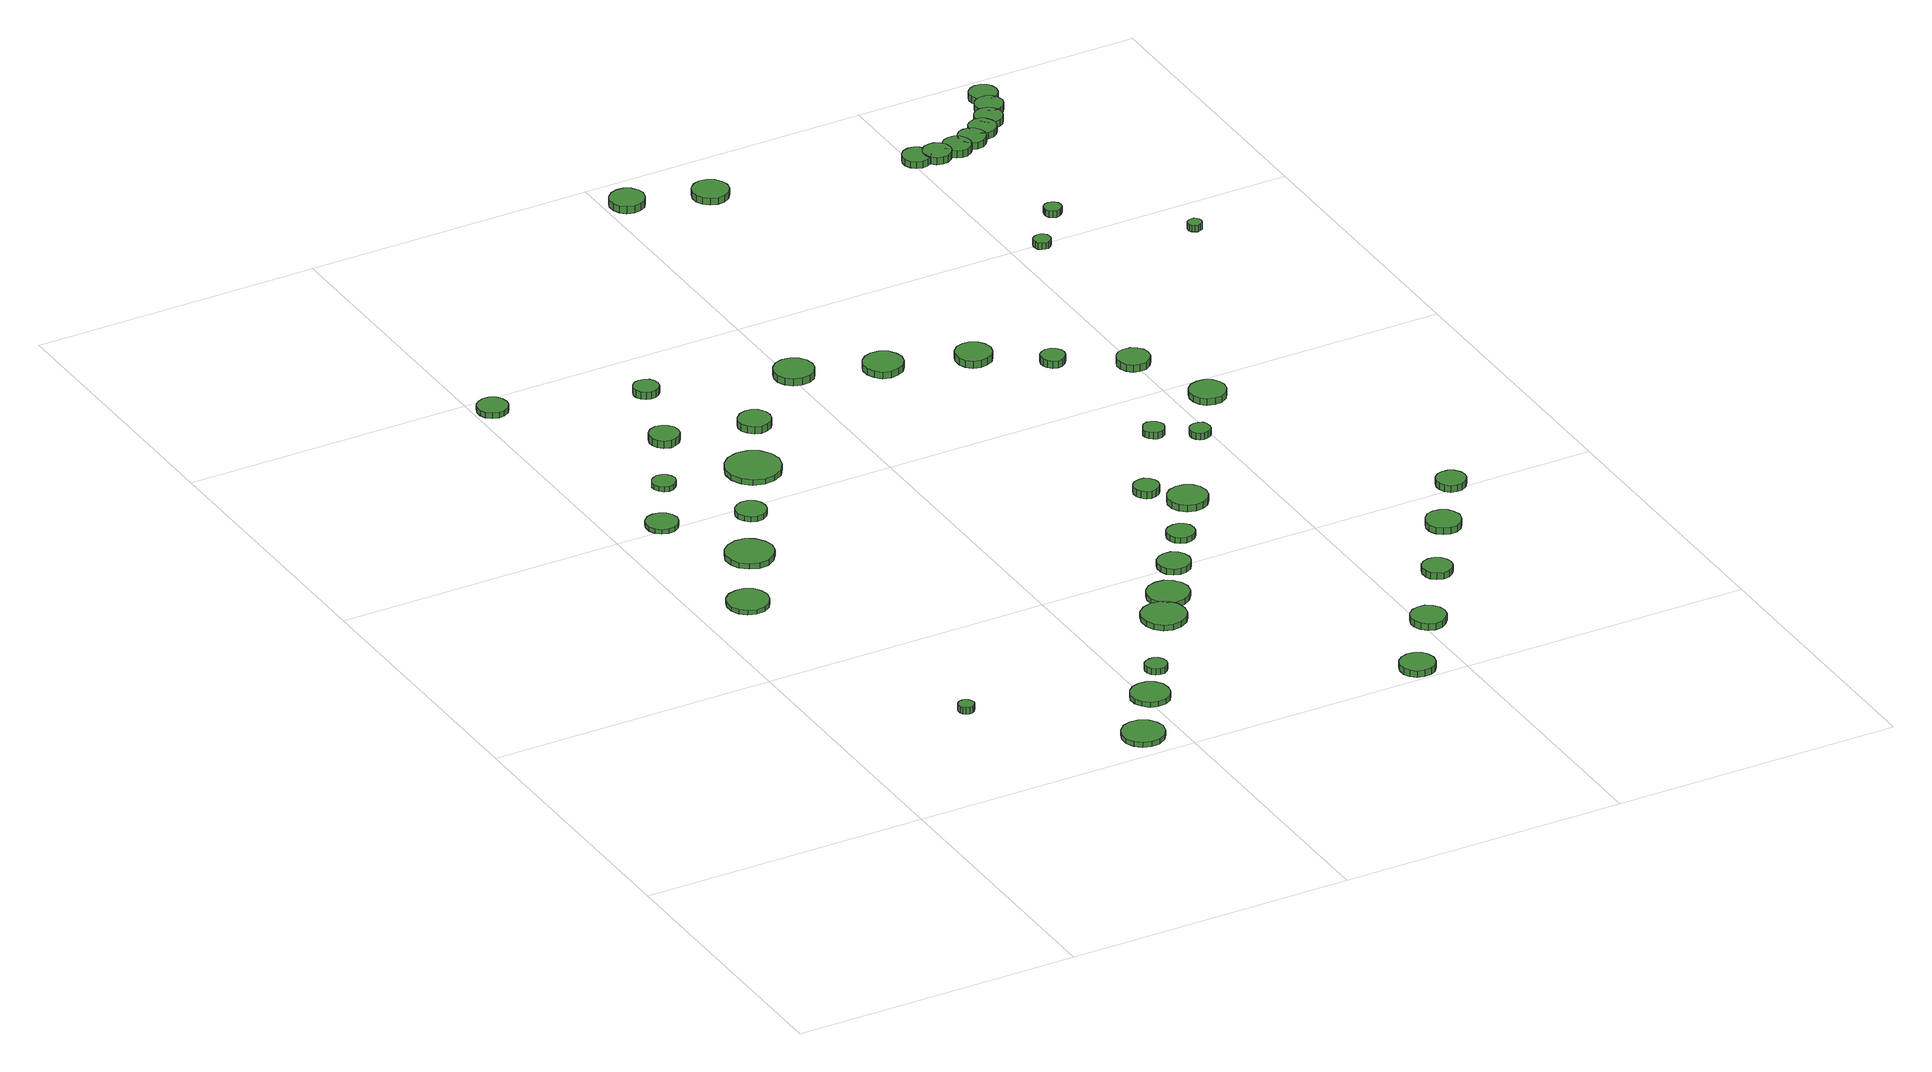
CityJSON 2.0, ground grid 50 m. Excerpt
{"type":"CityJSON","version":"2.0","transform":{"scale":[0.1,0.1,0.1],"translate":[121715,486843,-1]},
"CityObjects":{
"tree1":{"type":"SolitaryVegetationObject","attributes":{"function":"something"},"geometry":[{"type":"MultiSurface","lod":"1","boundaries":[[[0,1,2,3,4,5,6,7,8,9,10,11,12,13,14]],[[15,16,17,18,19,20,21,22,23,24,25,26,27,28,29]],[[0,29,28,1]],[[1,28,27,2]],[[2,27,26,3]],[[3,26,25,4]],[[4,25,24,5]],[[5,24,23,6]],[[6,23,22,7]],[[7,22,21,8]],[[8,21,20,9]],[[9,20,19,10]],[[10,19,18,11]],[[11,18,17,12]],[[12,17,16,13]],[[13,16,15,14]],[[14,15,29,0]]]}]},
"tree2":{"type":"SolitaryVegetationObject","attributes":{"function":"something"},"geometry":[{"type":"MultiSurface","lod":"1","boundaries":[[[30,31,32,33,34,35,36,37,38,39,40,41,42,43,44]],[[45,46,47,48,49,50,51,52,53,54,55,56,57,58,59]],[[30,59,58,31]],[[31,58,57,32]],[[32,57,56,33]],[[33,56,55,34]],[[34,55,54,35]],[[35,54,53,36]],[[36,53,52,37]],[[37,52,51,38]],[[38,51,50,39]],[[39,50,49,40]],[[40,49,48,41]],[[41,48,47,42]],[[42,47,46,43]],[[43,46,45,44]],[[44,45,59,30]]]}]},
"tree3":{"type":"SolitaryVegetationObject","attributes":{"function":"something"},"geometry":[{"type":"MultiSurface","lod":"1","boundaries":[[[60,61,62,63,64,65,66,67,68,69,70,71,72,73,74]],[[75,76,77,78,79,80,81,82,83,84,85,86,87,88,89]],[[60,89,88,61]],[[61,88,87,62]],[[62,87,86,63]],[[63,86,85,64]],[[64,85,84,65]],[[65,84,83,66]],[[66,83,82,67]],[[67,82,81,68]],[[68,81,80,69]],[[69,80,79,70]],[[70,79,78,71]],[[71,78,77,72]],[[72,77,76,73]],[[73,76,75,74]],[[74,75,89,60]]]}]},
"tree4":{"type":"SolitaryVegetationObject","attributes":{"function":"something"},"geometry":[{"type":"MultiSurface","lod":"1","boundaries":[[[90,91,92,93,94,95,96,97,98,99,100,101,102,103,104]],[[105,106,107,108,109,110,111,112,113,114,115,116,117,118,119]],[[90,119,118,91]],[[91,118,117,92]],[[92,117,116,93]],[[93,116,115,94]],[[94,115,114,95]],[[95,114,113,96]],[[96,113,112,97]],[[97,112,111,98]],[[98,111,110,99]],[[99,110,109,100]],[[100,109,108,101]],[[101,108,107,102]],[[102,107,106,103]],[[103,106,105,104]],[[104,105,119,90]]]}]},
"tree5":{"type":"SolitaryVegetationObject","attributes":{"function":"something"},"geometry":[{"type":"MultiSurface","lod":"1","boundaries":[[[120,121,122,123,124,125,126,127,128,129,130,131,132,133,134]],[[135,136,137,138,139,140,141,142,143,144,145,146,147,148,149]],[[120,149,148,121]],[[121,148,147,122]],[[122,147,146,123]],[[123,146,145,124]],[[124,145,144,125]],[[125,144,143,126]],[[126,143,142,127]],[[127,142,141,128]],[[128,141,140,129]],[[129,140,139,130]],[[130,139,138,131]],[[131,138,137,132]],[[132,137,136,133]],[[133,136,135,134]],[[134,135,149,120]]]}]},
"tree6":{"type":"SolitaryVegetationObject","attributes":{"function":"something"},"geometry":[{"type":"MultiSurface","lod":"1","boundaries":[[[150,151,152,153,154,155,156,157,158,159,160,161,162,163,164]],[[165,166,167,168,169,170,171,172,173,174,175,176,177,178,179]],[[150,179,178,151]],[[151,178,177,152]],[[152,177,176,153]],[[153,176,175,154]],[[154,175,174,155]],[[155,174,173,156]],[[156,173,172,157]],[[157,172,171,158]],[[158,171,170,159]],[[159,170,169,160]],[[160,169,168,161]],[[161,168,167,162]],[[162,167,166,163]],[[163,166,165,164]],[[164,165,179,150]]]}]},
"tree7":{"type":"SolitaryVegetationObject","attributes":{"function":"something"},"geometry":[{"type":"MultiSurface","lod":"1","boundaries":[[[180,181,182,183,184,185,186,187,188,189,190,191,192,193,194]],[[195,196,197,198,199,200,201,202,203,204,205,206,207,208,209]],[[180,209,208,181]],[[181,208,207,182]],[[182,207,206,183]],[[183,206,205,184]],[[184,205,204,185]],[[185,204,203,186]],[[186,203,202,187]],[[187,202,201,188]],[[188,201,200,189]],[[189,200,199,190]],[[190,199,198,191]],[[191,198,197,192]],[[192,197,196,193]],[[193,196,195,194]],[[194,195,209,180]]]}]},
"tree8":{"type":"SolitaryVegetationObject","attributes":{"function":"something"},"geometry":[{"type":"MultiSurface","lod":"1","boundaries":[[[210,211,212,213,214,215,216,217,218,219,220,221,222,223,224]],[[225,226,227,228,229,230,231,232,233,234,235,236,237,238,239]],[[210,239,238,211]],[[211,238,237,212]],[[212,237,236,213]],[[213,236,235,214]],[[214,235,234,215]],[[215,234,233,216]],[[216,233,232,217]],[[217,232,231,218]],[[218,231,230,219]],[[219,230,229,220]],[[220,229,228,221]],[[221,228,227,222]],[[222,227,226,223]],[[223,226,225,224]],[[224,225,239,210]]]}]},
"tree9":{"type":"SolitaryVegetationObject","attributes":{"function":"something"},"geometry":[{"type":"MultiSurface","lod":"1","boundaries":[[[240,241,242,243,244,245,246,247,248,249,250,251,252,253,254]],[[255,256,257,258,259,260,261,262,263,264,265,266,267,268,269]],[[240,269,268,241]],[[241,268,267,242]],[[242,267,266,243]],[[243,266,265,244]],[[244,265,264,245]],[[245,264,263,246]],[[246,263,262,247]],[[247,262,261,248]],[[248,261,260,249]],[[249,260,259,250]],[[250,259,258,251]],[[251,258,257,252]],[[252,257,256,253]],[[253,256,255,254]],[[254,255,269,240]]]}]},
"tree10":{"type":"SolitaryVegetationObject","attributes":{"function":"something"},"geometry":[{"type":"MultiSurface","lod":"1","boundaries":[[[270,271,272,273,274,275,276,277,278,279,280,281,282,283,284]],[[285,286,287,288,289,290,291,292,293,294,295,296,297,298,299]],[[270,299,298,271]],[[271,298,297,272]],[[272,297,296,273]],[[273,296,295,274]],[[274,295,294,275]],[[275,294,293,276]],[[276,293,292,277]],[[277,292,291,278]],[[278,291,290,279]],[[279,290,289,280]],[[280,289,288,281]],[[281,288,287,282]],[[282,287,286,283]],[[283,286,285,284]],[[284,285,299,270]]]}]},
"tree11":{"type":"SolitaryVegetationObject","attributes":{"function":"something"},"geometry":[{"type":"MultiSurface","lod":"1","boundaries":[[[300,301,302,303,304,305,306,307,308,309,310,311,312,313,314]],[[315,316,317,318,319,320,321,322,323,324,325,326,327,328,329]],[[300,329,328,301]],[[301,328,327,302]],[[302,327,326,303]],[[303,326,325,304]],[[304,325,324,305]],[[305,324,323,306]],[[306,323,322,307]],[[307,322,321,308]],[[308,321,320,309]],[[309,320,319,310]],[[310,319,318,311]],[[311,318,317,312]],[[312,317,316,313]],[[313,316,315,314]],[[314,315,329,300]]]}]},
"tree12":{"type":"SolitaryVegetationObject","attributes":{"function":"something"},"geometry":[{"type":"MultiSurface","lod":"1","boundaries":[[[330,331,332,333,334,335,336,337,338,339,340,341,342,343,344]],[[345,346,347,348,349,350,351,352,353,354,355,356,357,358,359]],[[330,359,358,331]],[[331,358,357,332]],[[332,357,356,333]],[[333,356,355,334]],[[334,355,354,335]],[[335,354,353,336]],[[336,353,352,337]],[[337,352,351,338]],[[338,351,350,339]],[[339,350,349,340]],[[340,349,348,341]],[[341,348,347,342]],[[342,347,346,343]],[[343,346,345,344]],[[344,345,359,330]]]}]},
"tree13":{"type":"SolitaryVegetationObject","attributes":{"function":"something"},"geometry":[{"type":"MultiSurface","lod":"1","boundaries":[[[360,361,362,363,364,365,366,367,368,369,370,371,372,373,374]],[[375,376,377,378,379,380,381,382,383,384,385,386,387,388,389]],[[360,389,388,361]],[[361,388,387,362]],[[362,387,386,363]],[[363,386,385,364]],[[364,385,384,365]],[[365,384,383,366]],[[366,383,382,367]],[[367,382,381,368]],[[368,381,380,369]],[[369,380,379,370]],[[370,379,378,371]],[[371,378,377,372]],[[372,377,376,373]],[[373,376,375,374]],[[374,375,389,360]]]}]},
"tree14":{"type":"SolitaryVegetationObject","attributes":{"function":"something"},"geometry":[{"type":"MultiSurface","lod":"1","boundaries":[[[390,391,392,393,394,395,396,397,398,399,400,401,402,403,404]],[[405,406,407,408,409,410,411,412,413,414,415,416,417,418,419]],[[390,419,418,391]],[[391,418,417,392]],[[392,417,416,393]],[[393,416,415,394]],[[394,415,414,395]],[[395,414,413,396]],[[396,413,412,397]],[[397,412,411,398]],[[398,411,410,399]],[[399,410,409,400]],[[400,409,408,401]],[[401,408,407,402]],[[402,407,406,403]],[[403,406,405,404]],[[404,405,419,390]]]}]},
"tree15":{"type":"SolitaryVegetationObject","attributes":{"function":"something"},"geometry":[{"type":"MultiSurface","lod":"1","boundaries":[[[420,421,422,423,424,425,426,427,428,429,430,431,432,433,434]],[[435,436,437,438,439,440,441,442,443,444,445,446,447,448,449]],[[420,449,448,421]],[[421,448,447,422]],[[422,447,446,423]],[[423,446,445,424]],[[424,445,444,425]],[[425,444,443,426]],[[426,443,442,427]],[[427,442,441,428]],[[428,441,440,429]],[[429,440,439,430]],[[430,439,438,431]],[[431,438,437,432]],[[432,437,436,433]],[[433,436,435,434]],[[434,435,449,420]]]}]},
"tree16":{"type":"SolitaryVegetationObject","attributes":{"function":"something"},"geometry":[{"type":"MultiSurface","lod":"1","boundaries":[[[450,451,452,453,454,455,456,457,458,459,460,461,462,463,464]],[[465,466,467,468,469,470,471,472,473,474,475,476,477,478,479]],[[450,479,478,451]],[[451,478,477,452]],[[452,477,476,453]],[[453,476,475,454]],[[454,475,474,455]],[[455,474,473,456]],[[456,473,472,457]],[[457,472,471,458]],[[458,471,470,459]],[[459,470,469,460]],[[460,469,468,461]],[[461,468,467,462]],[[462,467,466,463]],[[463,466,465,464]],[[464,465,479,450]]]}]},
"tree17":{"type":"SolitaryVegetationObject","attributes":{"function":"something"},"geometry":[{"type":"MultiSurface","lod":"1","boundaries":[[[480,481,482,483,484,485,486,487,488,489,490,491,492,493,494]],[[495,496,497,498,499,500,501,502,503,504,505,506,507,508,509]],[[480,509,508,481]],[[481,508,507,482]],[[482,507,506,483]],[[483,506,505,484]],[[484,505,504,485]],[[485,504,503,486]],[[486,503,502,487]],[[487,502,501,488]],[[488,501,500,489]],[[489,500,499,490]],[[490,499,498,491]],[[491,498,497,492]],[[492,497,496,493]],[[493,496,495,494]],[[494,495,509,480]]]}]},
"tree18":{"type":"SolitaryVegetationObject","attributes":{"function":"something"},"geometry":[{"type":"MultiSurface","lod":"1","boundaries":[[[510,511,512,513,514,515,516,517,518,519,520,521,522,523,524]],[[525,526,527,528,529,530,531,532,533,534,535,536,537,538,539]],[[510,539,538,511]],[[511,538,537,512]],[[512,537,536,513]],[[513,536,535,514]],[[514,535,534,515]],[[515,534,533,516]],[[516,533,532,517]],[[517,532,531,518]],[[518,531,530,519]],[[519,530,529,520]],[[520,529,528,521]],[[521,528,527,522]],[[522,527,526,523]],[[523,526,525,524]],[[524,525,539,510]]]}]},
"tree19":{"type":"SolitaryVegetationObject","attributes":{"function":"something"},"geometry":[{"type":"MultiSurface","lod":"1","boundaries":[[[540,541,542,543,544,545,546,547,548,549,550,551,552,553,554]],[[555,556,557,558,559,560,561,562,563,564,565,566,567,568,569]],[[540,569,568,541]],[[541,568,567,542]],[[542,567,566,543]],[[543,566,565,544]],[[544,565,564,545]],[[545,564,563,546]],[[546,563,562,547]],[[547,562,561,548]],[[548,561,560,549]],[[549,560,559,550]],[[550,559,558,551]],[[551,558,557,552]],[[552,557,556,553]],[[553,556,555,554]],[[554,555,569,540]]]}]},
"tree20":{"type":"SolitaryVegetationObject","attributes":{"function":"something"},"geometry":[{"type":"MultiSurface","lod":"1","boundaries":[[[570,571,572,573,574,575,576,577,578,579,580,581,582,583,584]],[[585,586,587,588,589,590,591,592,593,594,595,596,597,598,599]],[[570,599,598,571]],[[571,598,597,572]],[[572,597,596,573]],[[573,596,595,574]],[[574,595,594,575]],[[575,594,593,576]],[[576,593,592,577]],[[577,592,591,578]],[[578,591,590,579]],[[579,590,589,580]],[[580,589,588,581]],[[581,588,587,582]],[[582,587,586,583]],[[583,586,585,584]],[[584,585,599,570]]]}]},
"tree21":{"type":"SolitaryVegetationObject","attributes":{"function":"something"},"geometry":[{"type":"MultiSurface","lod":"1","boundaries":[[[600,601,602,603,604,605,606,607,608,609,610,611,612,613,614]],[[615,616,617,618,619,620,621,622,623,624,625,626,627,628,629]],[[600,629,628,601]],[[601,628,627,602]],[[602,627,626,603]],[[603,626,625,604]],[[604,625,624,605]],[[605,624,623,606]],[[606,623,622,607]],[[607,622,621,608]],[[608,621,620,609]],[[609,620,619,610]],[[610,619,618,611]],[[611,618,617,612]],[[612,617,616,613]],[[613,616,615,614]],[[614,615,629,600]]]}]},
"tree22":{"type":"SolitaryVegetationObject","attributes":{"function":"something"},"geometry":[{"type":"MultiSurface","lod":"1","boundaries":[[[630,631,632,633,634,635,636,637,638,639,640,641,642,643,644]],[[645,646,647,648,649,650,651,652,653,654,655,656,657,658,659]],[[630,659,658,631]],[[631,658,657,632]],[[632,657,656,633]],[[633,656,655,634]],[[634,655,654,635]],[[635,654,653,636]],[[636,653,652,637]],[[637,652,651,638]],[[638,651,650,639]],[[639,650,649,640]],[[640,649,648,641]],[[641,648,647,642]],[[642,647,646,643]],[[643,646,645,644]],[[644,645,659,630]]]}]},
"tree23":{"type":"SolitaryVegetationObject","attributes":{"function":"something"},"geometry":[{"type":"MultiSurface","lod":"1","boundaries":[[[660,661,662,663,664,665,666,667,668,669,670,671,672,673,674]],[[675,676,677,678,679,680,681,682,683,684,685,686,687,688,689]],[[660,689,688,661]],[[661,688,687,662]],[[662,687,686,663]],[[663,686,685,664]],[[664,685,684,665]],[[665,684,683,666]],[[666,683,682,667]],[[667,682,681,668]],[[668,681,680,669]],[[669,680,679,670]],[[670,679,678,671]],[[671,678,677,672]],[[672,677,676,673]],[[673,676,675,674]],[[674,675,689,660]]]}]},
"tree24":{"type":"SolitaryVegetationObject","attributes":{"function":"something"},"geometry":[{"type":"MultiSurface","lod":"1","boundaries":[[[690,691,692,693,694,695,696,697,698,699,700,701,702,703,704]],[[705,706,707,708,709,710,711,712,713,714,715,716,717,718,719]],[[690,719,718,691]],[[691,718,717,692]],[[692,717,716,693]],[[693,716,715,694]],[[694,715,714,695]],[[695,714,713,696]],[[696,713,712,697]],[[697,712,711,698]],[[698,711,710,699]],[[699,710,709,700]],[[700,709,708,701]],[[701,708,707,702]],[[702,707,706,703]],[[703,706,705,704]],[[704,705,719,690]]]}]},
"tree25":{"type":"SolitaryVegetationObject","attributes":{"function":"something"},"geometry":[{"type":"MultiSurface","lod":"1","boundaries":[[[720,721,722,723,724,725,726,727,728,729,730,731,732,733,734]],[[735,736,737,738,739,740,741,742,743,744,745,746,747,748,749]],[[720,749,748,721]],[[721,748,747,722]],[[722,747,746,723]],[[723,746,745,724]],[[724,745,744,725]],[[725,744,743,726]],[[726,743,742,727]],[[727,742,741,728]],[[728,741,740,729]],[[729,740,739,730]],[[730,739,738,731]],[[731,738,737,732]],[[732,737,736,733]],[[733,736,735,734]],[[734,735,749,720]]]}]},
"tree26":{"type":"SolitaryVegetationObject","attributes":{"function":"something"},"geometry":[{"type":"MultiSurface","lod":"1","boundaries":[[[750,751,752,753,754,755,756,757,758,759,760,761,762,763,764]],[[765,766,767,768,769,770,771,772,773,774,775,776,777,778,779]],[[750,779,778,751]],[[751,778,777,752]],[[752,777,776,753]],[[753,776,775,754]],[[754,775,774,755]],[[755,774,773,756]],[[756,773,772,757]],[[757,772,771,758]],[[758,771,770,759]],[[759,770,769,760]],[[760,769,768,761]],[[761,768,767,762]],[[762,767,766,763]],[[763,766,765,764]],[[764,765,779,750]]]}]},
"tree27":{"type":"SolitaryVegetationObject","attributes":{"function":"something"},"geometry":[{"type":"MultiSurface","lod":"1","boundaries":[[[780,781,782,783,784,785,786,787,788,789,790,791,792,793,794]],[[795,796,797,798,799,800,801,802,803,804,805,806,807,808,809]],[[780,809,808,781]],[[781,808,807,782]],[[782,807,806,783]],[[783,806,805,784]],[[784,805,804,785]],[[785,804,803,786]],[[786,803,802,787]],[[787,802,801,788]],[[788,801,800,789]],[[789,800,799,790]],[[790,799,798,791]],[[791,798,797,792]],[[792,797,796,793]],[[793,796,795,794]],[[794,795,809,780]]]}]},
"tree28":{"type":"SolitaryVegetationObject","attributes":{"function":"something"},"geometry":[{"type":"MultiSurface","lod":"1","boundaries":[[[810,811,812,813,814,815,816,817,818,819,820,821,822,823,824]],[[825,826,827,828,829,830,831,832,833,834,835,836,837,838,839]],[[810,839,838,811]],[[811,838,837,812]],[[812,837,836,813]],[[813,836,835,814]],[[814,835,834,815]],[[815,834,833,816]],[[816,833,832,817]],[[817,832,831,818]],[[818,831,830,819]],[[819,830,829,820]],[[820,829,828,821]],[[821,828,827,822]],[[822,827,826,823]],[[823,826,825,824]],[[824,825,839,810]]]}]},
"tree29":{"type":"SolitaryVegetationObject","attributes":{"function":"something"},"geometry":[{"type":"MultiSurface","lod":"1","boundaries":[[[840,841,842,843,844,845,846,847,848,849,850,851,852,853,854]],[[855,856,857,858,859,860,861,862,863,864,865,866,867,868,869]],[[840,869,868,841]],[[841,868,867,842]],[[842,867,866,843]],[[843,866,865,844]],[[844,865,864,845]],[[845,864,863,846]],[[846,863,862,847]],[[847,862,861,848]],[[848,861,860,849]],[[849,860,859,850]],[[850,859,858,851]],[[851,858,857,852]],[[852,857,856,853]],[[853,856,855,854]],[[854,855,869,840]]]}]},
"tree30":{"type":"SolitaryVegetationObject","attributes":{"function":"something"},"geometry":[{"type":"MultiSurface","lod":"1","boundaries":[[[870,871,872,873,874,875,876,877,878,879,880,881,882,883,884]],[[885,886,887,888,889,890,891,892,893,894,895,896,897,898,899]],[[870,899,898,871]],[[871,898,897,872]],[[872,897,896,873]],[[873,896,895,874]],[[874,895,894,875]],[[875,894,893,876]],[[876,893,892,877]],[[877,892,891,878]],[[878,891,890,879]],[[879,890,889,880]],[[880,889,888,881]],[[881,888,887,882]],[[882,887,886,883]],[[883,886,885,884]],[[884,885,899,870]]]}]},
"tree31":{"type":"SolitaryVegetationObject","attributes":{"function":"something"},"geometry":[{"type":"MultiSurface","lod":"1","boundaries":[[[900,901,902,903,904,905,906,907,908,909,910,911,912,913,914]],[[915,916,917,918,919,920,921,922,923,924,925,926,927,928,929]],[[900,929,928,901]],[[901,928,927,902]],[[902,927,926,903]],[[903,926,925,904]],[[904,925,924,905]],[[905,924,923,906]],[[906,923,922,907]],[[907,922,921,908]],[[908,921,920,909]],[[909,920,919,910]],[[910,919,918,911]],[[911,918,917,912]],[[912,917,916,913]],[[913,916,915,914]],[[914,915,929,900]]]}]},
"tree32":{"type":"SolitaryVegetationObject","attributes":{"function":"something"},"geometry":[{"type":"MultiSurface","lod":"1","boundaries":[[[930,931,932,933,934,935,936,937,938,939,940,941,942,943,944]],[[945,946,947,948,949,950,951,952,953,954,955,956,957,958,959]],[[930,959,958,931]],[[931,958,957,932]],[[932,957,956,933]],[[933,956,955,934]],[[934,955,954,935]],[[935,954,953,936]],[[936,953,952,937]],[[937,952,951,938]],[[938,951,950,939]],[[939,950,949,940]],[[940,949,948,941]],[[941,948,947,942]],[[942,947,946,943]],[[943,946,945,944]],[[944,945,959,930]]]}]},
"tree33":{"type":"SolitaryVegetationObject","attributes":{"function":"something"},"geometry":[{"type":"MultiSurface","lod":"1","boundaries":[[[960,961,962,963,964,965,966,967,968,969,970,971,972,973,974]],[[975,976,977,978,979,980,981,982,983,984,985,986,987,988,989]],[[960,989,988,961]],[[961,988,987,962]],[[962,987,986,963]],[[963,986,985,964]],[[964,985,984,965]],[[965,984,983,966]],[[966,983,982,967]],[[967,982,981,968]],[[968,981,980,969]],[[969,980,979,970]],[[970,979,978,971]],[[971,978,977,972]],[[972,977,976,973]],[[973,976,975,974]],[[974,975,989,960]]]}]},
"tree34":{"type":"SolitaryVegetationObject","attributes":{"function":"something"},"geometry":[{"type":"MultiSurface","lod":"1","boundaries":[[[990,991,992,993,994,995,996,997,998,999,1000,1001,1002,1003,1004]],[[1005,1006,1007,1008,1009,1010,1011,1012,1013,1014,1015,1016,1017,1018,1019]],[[990,1019,1018,991]],[[991,1018,1017,992]],[[992,1017,1016,993]],[[993,1016,1015,994]],[[994,1015,1014,995]],[[995,1014,1013,996]],[[996,1013,1012,997]],[[997,1012,1011,998]],[[998,1011,1010,999]],[[999,1010,1009,1000]],[[1000,1009,1008,1001]],[[1001,1008,1007,1002]],[[1002,1007,1006,1003]],[[1003,1006,1005,1004]],[[1004,1005,1019,990]]]}]},
"tree35":{"type":"SolitaryVegetationObject","attributes":{"function":"something"},"geometry":[{"type":"MultiSurface","lod":"1","boundaries":[[[1020,1021,1022,1023,1024,1025,1026,1027,1028,1029,1030,1031,1032,1033,1034]],[[1035,1036,1037,1038,1039,1040,1041,1042,1043,1044,1045,1046,1047,1048,1049]],[[1020,1049,1048,1021]],[[1021,1048,1047,1022]],[[1022,1047,1046,1023]],[[1023,1046,1045,1024]],[[1024,1045,1044,1025]],[[1025,1044,1043,1026]],[[1026,1043,1042,1027]],[[1027,1042,1041,1028]],[[1028,1041,1040,1029]],[[1029,1040,1039,1030]],[[1030,1039,1038,1031]],[[1031,1038,1037,1032]],[[1032,1037,1036,1033]],[[1033,1036,1035,1034]],[[1034,1035,1049,1020]]]}]},
"tree36":{"type":"SolitaryVegetationObject","attributes":{"function":"something"},"geometry":[{"type":"MultiSurface","lod":"1","boundaries":[[[1050,1051,1052,1053,1054,1055,1056,1057,1058,1059,1060,1061,1062,1063,1064]],[[1065,1066,1067,1068,1069,1070,1071,1072,1073,1074,1075,1076,1077,1078,1079]],[[1050,1079,1078,1051]],[[1051,1078,1077,1052]],[[1052,1077,1076,1053]],[[1053,1076,1075,1054]],[[1054,1075,1074,1055]],[[1055,1074,1073,1056]],[[1056,1073,1072,1057]],[[1057,1072,1071,1058]],[[1058,1071,1070,1059]],[[1059,1070,1069,1060]],[[1060,1069,1068,1061]],[[1061,1068,1067,1062]],[[1062,1067,1066,1063]],[[1063,1066,1065,1064]],[[1064,1065,1079,1050]]]}]},
"tree37":{"type":"SolitaryVegetationObject","attributes":{"function":"something"},"geometry":[{"type":"MultiSurface","lod":"1","boundaries":[[[1080,1081,1082,1083,1084,1085,1086,1087,1088,1089,1090,1091,1092,1093,1094]],[[1095,1096,1097,1098,1099,1100,1101,1102,1103,1104,1105,1106,1107,1108,1109]],[[1080,1109,1108,1081]],[[1081,1108,1107,1082]],[[1082,1107,1106,1083]],[[1083,1106,1105,1084]],[[1084,1105,1104,1085]],[[1085,1104,1103,1086]],[[1086,1103,1102,1087]],[[1087,1102,1101,1088]],[[1088,1101,1100,1089]],[[1089,1100,1099,1090]],[[1090,1099,1098,1091]],[[1091,1098,1097,1092]],[[1092,1097,1096,1093]],[[1093,1096,1095,1094]],[[1094,1095,1109,1080]]]}]},
"tree38":{"type":"SolitaryVegetationObject","attributes":{"function":"something"},"geometry":[{"type":"MultiSurface","lod":"1","boundaries":[[[1110,1111,1112,1113,1114,1115,1116,1117,1118,1119,1120,1121,1122,1123,1124]],[[1125,1126,1127,1128,1129,1130,1131,1132,1133,1134,1135,1136,1137,1138,1139]],[[1110,1139,1138,1111]],[[1111,1138,1137,1112]],[[1112,1137,1136,1113]],[[1113,1136,1135,1114]],[[1114,1135,1134,1115]],[[1115,1134,1133,1116]],[[1116,1133,1132,1117]],[[1117,1132,1131,1118]],[[1118,1131,1130,1119]],[[1119,1130,1129,1120]],[[1120,1129,1128,1121]],[[1121,1128,1127,1122]],[[1122,1127,1126,1123]],[[1123,1126,1125,1124]],[[1124,1125,1139,1110]]]}]},
"tree39":{"type":"SolitaryVegetationObject","attributes":{"function":"something"},"geometry":[{"type":"MultiSurface","lod":"1","boundaries":[[[1140,1141,1142,1143,1144,1145,1146,1147,1148,1149,1150,1151,1152,1153,1154]],[[1155,1156,1157,1158,1159,1160,1161,1162,1163,1164,1165,1166,1167,1168,1169]],[[1140,1169,1168,1141]],[[1141,1168,1167,1142]],[[1142,1167,1166,1143]],[[1143,1166,1165,1144]],[[1144,1165,1164,1145]],[[1145,1164,1163,1146]],[[1146,1163,1162,1147]],[[1147,1162,1161,1148]],[[1148,1161,1160,1149]],[[1149,1160,1159,1150]],[[1150,1159,1158,1151]],[[1151,1158,1157,1152]],[[1152,1157,1156,1153]],[[1153,1156,1155,1154]],[[1154,1155,1169,1140]]]}]},
"tree40":{"type":"SolitaryVegetationObject","attributes":{"function":"something"},"geometry":[{"type":"MultiSurface","lod":"1","boundaries":[[[1170,1171,1172,1173,1174,1175,1176,1177,1178,1179,1180,1181,1182,1183,1184]],[[1185,1186,1187,1188,1189,1190,1191,1192,1193,1194,1195,1196,1197,1198,1199]],[[1170,1199,1198,1171]],[[1171,1198,1197,1172]],[[1172,1197,1196,1173]],[[1173,1196,1195,1174]],[[1174,1195,1194,1175]],[[1175,1194,1193,1176]],[[1176,1193,1192,1177]],[[1177,1192,1191,1178]],[[1178,1191,1190,1179]],[[1179,1190,1189,1180]],[[1180,1189,1188,1181]],[[1181,1188,1187,1182]],[[1182,1187,1186,1183]],[[1183,1186,1185,1184]],[[1184,1185,1199,1170]]]}]},
"tree41":{"type":"SolitaryVegetationObject","attributes":{"function":"something"},"geometry":[{"type":"MultiSurface","lod":"1","boundaries":[[[1200,1201,1202,1203,1204,1205,1206,1207,1208,1209,1210,1211,1212,1213,1214]],[[1215,1216,1217,1218,1219,1220,1221,1222,1223,1224,1225,1226,1227,1228,1229]],[[1200,1229,1228,1201]],[[1201,1228,1227,1202]],[[1202,1227,1226,1203]],[[1203,1226,1225,1204]],[[1204,1225,1224,1205]],[[1205,1224,1223,1206]],[[1206,1223,1222,1207]],[[1207,1222,1221,1208]],[[1208,1221,1220,1209]],[[1209,1220,1219,1210]],[[1210,1219,1218,1211]],[[1211,1218,1217,1212]],[[1212,1217,1216,1213]],[[1213,1216,1215,1214]],[[1214,1215,1229,1200]]]}]},
"tree42":{"type":"SolitaryVegetationObject","attributes":{"function":"something"},"geometry":[{"type":"MultiSurface","lod":"1","boundaries":[[[1230,1231,1232,1233,1234,1235,1236,1237,1238,1239,1240,1241,1242,1243,1244]],[[1245,1246,1247,1248,1249,1250,1251,1252,1253,1254,1255,1256,1257,1258,1259]],[[1230,1259,1258,1231]],[[1231,1258,1257,1232]],[[1232,1257,1256,1233]],[[1233,1256,1255,1234]],[[1234,1255,1254,1235]],[[1235,1254,1253,1236]],[[1236,1253,1252,1237]],[[1237,1252,1251,1238]],[[1238,1251,1250,1239]],[[1239,1250,1249,1240]],[[1240,1249,1248,1241]],[[1241,1248,1247,1242]],[[1242,1247,1246,1243]],[[1243,1246,1245,1244]],[[1244,1245,1259,1230]]]}]},
"tree43":{"type":"SolitaryVegetationObject","attributes":{"function":"something"},"geometry":[{"type":"MultiSurface","lod":"1","boundaries":[[[1260,1261,1262,1263,1264,1265,1266,1267,1268,1269,1270,1271,1272,1273,1274]],[[1275,1276,1277,1278,1279,1280,1281,1282,1283,1284,1285,1286,1287,1288,1289]],[[1260,1289,1288,1261]],[[1261,1288,1287,1262]],[[1262,1287,1286,1263]],[[1263,1286,1285,1264]],[[1264,1285,1284,1265]],[[1265,1284,1283,1266]],[[1266,1283,1282,1267]],[[1267,1282,1281,1268]],[[1268,1281,1280,1269]],[[1269,1280,1279,1270]],[[1270,1279,1278,1271]],[[1271,1278,1277,1272]],[[1272,1277,1276,1273]],[[1273,1276,1275,1274]],[[1274,1275,1289,1260]]]}]},
"tree44":{"type":"SolitaryVegetationObject","attributes":{"function":"something"},"geometry":[{"type":"MultiSurface","lod":"1","boundaries":[[[1290,1291,1292,1293,1294,1295,1296,1297,1298,1299,1300,1301,1302,1303,1304]],[[1305,1306,1307,1308,1309,1310,1311,1312,1313,1314,1315,1316,1317,1318,1319]],[[1290,1319,1318,1291]],[[1291,1318,1317,1292]],[[1292,1317,1316,1293]],[[1293,1316,1315,1294]],[[1294,1315,1314,1295]],[[1295,1314,1313,1296]],[[1296,1313,1312,1297]],[[1297,1312,1311,1298]],[[1298,1311,1310,1299]],[[1299,1310,1309,1300]],[[1300,1309,1308,1301]],[[1301,1308,1307,1302]],[[1302,1307,1306,1303]],[[1303,1306,1305,1304]],[[1304,1305,1319,1290]]]}]},
"tree45":{"type":"SolitaryVegetationObject","attributes":{"function":"something"},"geometry":[{"type":"MultiSurface","lod":"1","boundaries":[[[1320,1321,1322,1323,1324,1325,1326,1327,1328,1329,1330,1331,1332,1333,1334]],[[1335,1336,1337,1338,1339,1340,1341,1342,1343,1344,1345,1346,1347,1348,1349]],[[1320,1349,1348,1321]],[[1321,1348,1347,1322]],[[1322,1347,1346,1323]],[[1323,1346,1345,1324]],[[1324,1345,1344,1325]],[[1325,1344,1343,1326]],[[1326,1343,1342,1327]],[[1327,1342,1341,1328]],[[1328,1341,1340,1329]],[[1329,1340,1339,1330]],[[1330,1339,1338,1331]],[[1331,1338,1337,1332]],[[1332,1337,1336,1333]],[[1333,1336,1335,1334]],[[1334,1335,1349,1320]]]}]},
"tree46":{"type":"SolitaryVegetationObject","attributes":{"function":"something"},"geometry":[{"type":"MultiSurface","lod":"1","boundaries":[[[1350,1351,1352,1353,1354,1355,1356,1357,1358,1359,1360,1361,1362,1363,1364]],[[1365,1366,1367,1368,1369,1370,1371,1372,1373,1374,1375,1376,1377,1378,1379]],[[1350,1379,1378,1351]],[[1351,1378,1377,1352]],[[1352,1377,1376,1353]],[[1353,1376,1375,1354]],[[1354,1375,1374,1355]],[[1355,1374,1373,1356]],[[1356,1373,1372,1357]],[[1357,1372,1371,1358]],[[1358,1371,1370,1359]],[[1359,1370,1369,1360]],[[1360,1369,1368,1361]],[[1361,1368,1367,1362]],[[1362,1367,1366,1363]],[[1363,1366,1365,1364]],[[1364,1365,1379,1350]]]}]}
},
"vertices":[
[242,262,21],[241,267,21],[238,272,21],[233,275,21],[228,275,21],[222,274,21],[218,270,21],[216,265,21],[216,259,21],[218,254,21],[222,251,21],[228,249,21],[233,249,21],[238,252,21],[241,257,21],[241,257,9],[238,252,9],[233,249,9],[228,249,9],[222,251,9],[218,254,9],[216,259,9],[216,265,9],[218,270,9],[222,274,9],[228,275,9],[233,275,9],[238,272,9],[241,267,9],[242,262,9],
[125,729,15],[122,744,15],[114,756,15],[101,763,15],[86,764,15],[72,760,15],[61,750,15],[55,737,15],[55,722,15],[61,708,15],[72,699,15],[86,694,15],[101,695,15],[114,703,15],[122,715,15],[122,715,7],[114,703,7],[101,695,7],[86,694,7],[72,699,7],[61,708,7],[55,722,7],[55,737,7],[61,750,7],[72,760,7],[86,764,7],[101,763,7],[114,756,7],[122,744,7],[125,729,7],
[118,1013,15],[115,1024,15],[109,1033,15],[99,1039,15],[88,1040,15],[77,1037,15],[68,1029,15],[64,1019,15],[64,1007,15],[68,997,15],[77,989,15],[88,986,15],[99,987,15],[109,993,15],[115,1002,15],[115,1002,7],[109,993,7],[99,987,7],[88,986,7],[77,989,7],[68,997,7],[64,1007,7],[64,1019,7],[68,1029,7],[77,1037,7],[88,1040,7],[99,1039,7],[109,1033,7],[115,1024,7],[118,1013,7],
[206,859,17],[202,875,17],[192,889,17],[178,898,17],[161,899,17],[145,894,17],[132,883,17],[125,867,17],[125,850,17],[132,835,17],[145,824,17],[161,818,17],[178,820,17],[192,829,17],[202,842,17],[202,842,7],[192,829,7],[178,820,7],[161,818,7],[145,824,7],[132,835,7],[125,850,7],[125,867,7],[132,883,7],[145,894,7],[161,899,7],[178,898,7],[192,889,7],[202,875,7],[206,859,7],
[475,57,15],[471,72,15],[463,84,15],[449,92,15],[434,93,15],[420,89,15],[409,78,15],[403,65,15],[403,49,15],[409,36,15],[420,26,15],[434,21,15],[449,22,15],[463,30,15],[471,42,15],[471,42,6],[463,30,6],[449,22,6],[434,21,6],[420,26,6],[409,36,6],[403,49,6],[403,65,6],[409,78,6],[420,89,6],[434,93,6],[449,92,6],[463,84,6],[471,72,6],[475,57,6],
[58,1465,16],[56,1476,16],[50,1484,16],[40,1490,16],[30,1491,16],[19,1487,16],[11,1480,16],[7,1470,16],[7,1460,16],[11,1450,16],[19,1443,16],[30,1439,16],[40,1440,16],[50,1446,16],[56,1455,16],[56,1455,6],[50,1446,6],[40,1440,6],[30,1439,6],[19,1443,6],[11,1450,6],[7,1460,6],[7,1470,6],[11,1480,6],[19,1487,6],[30,1491,6],[40,1490,6],[50,1484,6],[56,1476,6],[58,1465,6],
[176,1124,15],[174,1132,15],[169,1139,15],[162,1143,15],[154,1144,15],[146,1141,15],[140,1136,15],[136,1128,15],[136,1120,15],[140,1112,15],[146,1106,15],[154,1104,15],[162,1105,15],[169,1109,15],[174,1116,15],[174,1116,6],[169,1109,6],[162,1105,6],[154,1104,6],[146,1106,6],[140,1112,6],[136,1120,6],[136,1128,6],[140,1136,6],[146,1141,6],[154,1144,6],[162,1143,6],[169,1139,6],[174,1132,6],[176,1124,6],
[260,979,15],[258,989,15],[252,998,15],[242,1004,15],[231,1005,15],[221,1001,15],[213,994,15],[208,984,15],[208,973,15],[213,963,15],[221,956,15],[231,952,15],[242,953,15],[252,959,15],[258,968,15],[258,968,6],[252,959,6],[242,953,6],[231,952,6],[221,956,6],[213,963,6],[208,973,6],[208,984,6],[213,994,6],[221,1001,6],[231,1005,6],[242,1004,6],[252,998,6],[258,989,6],[260,979,6],
[541,160,15],[539,174,15],[531,185,15],[519,192,15],[505,193,15],[492,189,15],[482,180,15],[476,167,15],[476,153,15],[482,141,15],[492,131,15],[505,127,15],[519,128,15],[531,135,15],[539,147,15],[539,147,6],[531,135,6],[519,128,6],[505,127,6],[492,131,6],[482,141,6],[476,153,6],[476,167,6],[482,180,6],[492,189,6],[505,193,6],[519,192,6],[531,185,6],[539,174,6],[541,160,6],
[252,1249,19],[250,1259,19],[243,1268,19],[234,1273,19],[224,1275,19],[213,1271,19],[205,1264,19],[201,1254,19],[201,1244,19],[205,1234,19],[213,1227,19],[224,1223,19],[234,1225,19],[243,1230,19],[250,1239,19],[250,1239,6],[243,1230,6],[234,1225,6],[224,1223,6],[213,1227,6],[205,1234,6],[201,1244,6],[201,1254,6],[205,1264,6],[213,1271,6],[224,1275,6],[234,1273,6],[243,1268,6],[250,1259,6],[252,1249,6],
[578,232,17],[576,240,17],[572,246,17],[565,250,17],[557,250,17],[550,248,17],[544,243,17],[541,236,17],[541,228,17],[544,221,17],[550,216,17],[557,214,17],[565,214,17],[572,218,17],[576,224,17],[576,224,6],[572,218,6],[565,214,6],[557,214,6],[550,216,6],[544,221,6],[541,228,6],[541,236,6],[544,243,6],[550,248,6],[557,250,6],[565,250,6],[572,246,6],[576,240,6],[578,232,6],
[351,1096,16],[346,1115,16],[335,1131,16],[318,1141,16],[299,1143,16],[280,1137,16],[266,1124,16],[258,1106,16],[258,1086,16],[266,1068,16],[280,1055,16],[299,1049,16],[318,1051,16],[335,1061,16],[346,1077,16],[346,1077,6],[335,1061,6],[318,1051,6],[299,1049,6],[280,1055,6],[266,1068,6],[258,1086,6],[258,1106,6],[266,1124,6],[280,1137,6],[299,1143,6],[318,1141,6],[335,1131,6],[346,1115,6],[351,1096,6],
[293,1390,22],[291,1399,22],[286,1406,22],[278,1410,22],[269,1411,22],[261,1409,22],[254,1403,22],[250,1394,22],[250,1386,22],[254,1377,22],[261,1371,22],[269,1369,22],[278,1370,22],[286,1374,22],[291,1381,22],[291,1381,9],[286,1374,9],[278,1370,9],[269,1369,9],[261,1371,9],[254,1377,9],[250,1386,9],[250,1394,9],[254,1403,9],[261,1409,9],[269,1411,9],[278,1410,9],[286,1406,9],[291,1399,9],[293,1390,9],
[402,1219,20],[400,1230,20],[393,1240,20],[383,1246,20],[372,1247,20],[361,1243,20],[352,1235,20],[347,1225,20],[347,1213,20],[352,1203,20],[361,1195,20],[372,1191,20],[383,1193,20],[393,1198,20],[400,1208,20],[400,1208,7],[393,1198,7],[383,1193,7],[372,1191,7],[361,1195,7],[352,1203,7],[347,1213,7],[347,1225,7],[352,1235,7],[361,1243,7],[372,1247,7],[383,1246,7],[393,1240,7],[400,1230,7],[402,1219,7],
[686,366,16],[683,382,16],[674,394,16],[660,402,16],[644,404,16],[629,399,16],[617,389,16],[611,374,16],[611,358,16],[617,344,16],[629,333,16],[644,328,16],[660,330,16],[674,338,16],[683,350,16],[683,350,6],[674,338,6],[660,330,6],[644,328,6],[629,333,6],[617,344,6],[611,358,6],[611,374,6],[617,389,6],[629,399,6],[644,404,6],[660,402,6],[674,394,6],[683,382,6],[686,366,6],
[724,424,16],[721,438,16],[712,450,16],[699,458,16],[684,459,16],[670,455,16],[659,445,16],[653,431,16],[653,416,16],[659,403,16],[670,393,16],[684,388,16],[699,389,16],[712,397,16],[721,409,16],[721,409,6],[712,397,6],[699,389,6],[684,388,6],[670,393,6],[659,403,6],[653,416,6],[653,431,6],[659,445,6],[670,455,6],[684,459,6],[699,458,6],[712,450,6],[721,438,6],[724,424,6],
[771,503,17],[768,515,17],[762,524,17],[752,530,17],[740,531,17],[729,527,17],[720,520,17],[716,509,17],[716,498,17],[720,487,17],[729,479,17],[740,476,17],[752,477,17],[762,483,17],[768,492,17],[768,492,6],[762,483,6],[752,477,6],[740,476,6],[729,479,6],[720,487,6],[716,498,6],[716,509,6],[720,520,6],[729,527,6],[740,531,6],[752,530,6],[762,524,6],[768,515,6],[771,503,6],
[541,1328,19],[538,1342,19],[530,1353,19],[518,1360,19],[504,1362,19],[490,1358,19],[480,1348,19],[474,1335,19],[474,1321,19],[480,1309,19],[490,1299,19],[504,1295,19],[518,1296,19],[530,1303,19],[538,1315,19],[538,1315,6],[530,1303,6],[518,1296,6],[504,1295,6],[490,1299,6],[480,1309,6],[474,1321,6],[474,1335,6],[480,1348,6],[490,1358,6],[504,1362,6],[518,1360,6],[530,1353,6],[538,1342,6],[541,1328,6],
[955,30,19],[952,43,19],[945,53,19],[934,59,19],[922,60,19],[910,56,19],[901,48,19],[896,37,19],[896,24,19],[901,13,19],[910,4,19],[922,1,19],[934,2,19],[945,8,19],[952,18,19],[952,18,7],[945,8,7],[934,2,7],[922,1,7],[910,4,7],[901,13,7],[896,24,7],[896,37,7],[901,48,7],[910,56,7],[922,60,7],[934,59,7],[945,53,7],[952,43,7],[955,30,7],
[823,582,16],[821,592,16],[815,600,16],[807,604,16],[797,605,16],[787,602,16],[780,596,16],[776,587,16],[776,577,16],[780,568,16],[787,562,16],[797,559,16],[807,560,16],[815,564,16],[821,572,16],[821,572,6],[815,564,6],[807,560,6],[797,559,6],[787,562,6],[780,568,6],[776,577,6],[776,587,6],[780,596,6],[787,602,6],[797,605,6],[807,604,6],[815,600,6],[821,592,6],[823,582,6],
[678,1281,17],[675,1294,17],[667,1306,17],[654,1313,17],[640,1314,17],[627,1310,17],[617,1301,17],[611,1288,17],[611,1274,17],[617,1261,17],[627,1251,17],[640,1247,17],[654,1249,17],[667,1256,17],[675,1267,17],[675,1267,5],[667,1256,5],[654,1249,5],[640,1247,5],[627,1251,5],[617,1261,5],[611,1274,5],[611,1288,5],[617,1301,5],[627,1310,5],[640,1314,5],[654,1313,5],[667,1306,5],[675,1294,5],[678,1281,5],
[841,731,19],[839,740,19],[834,747,19],[826,752,19],[817,752,19],[809,750,19],[802,744,19],[798,735,19],[798,726,19],[802,718,19],[809,712,19],[817,709,19],[826,710,19],[834,715,19],[839,722,19],[839,722,6],[834,715,6],[826,710,6],[817,709,6],[809,712,6],[802,718,6],[798,726,6],[798,735,6],[802,744,6],[809,750,6],[817,752,6],[826,752,6],[834,747,6],[839,740,6],[841,731,6],
[1042,151,20],[1040,163,20],[1032,173,20],[1022,180,20],[1009,181,20],[997,177,20],[988,169,20],[983,157,20],[983,145,20],[988,133,20],[997,125,20],[1009,121,20],[1022,123,20],[1032,129,20],[1040,139,20],[1040,139,8],[1032,129,8],[1022,123,8],[1009,121,8],[997,125,8],[988,133,8],[983,145,8],[983,157,8],[988,169,8],[997,177,8],[1009,181,8],[1022,180,8],[1032,173,8],[1040,163,8],[1042,151,8],
[897,674,17],[894,688,17],[886,699,17],[874,706,17],[860,707,17],[846,703,17],[836,694,17],[830,681,17],[830,667,17],[836,654,17],[846,645,17],[860,641,17],[874,642,17],[886,649,17],[894,660,17],[894,660,5],[886,649,5],[874,642,5],[860,641,5],[846,645,5],[836,654,5],[830,667,5],[830,681,5],[836,694,5],[846,703,5],[860,707,5],[874,706,5],[886,699,5],[894,688,5],[897,674,5],
[565,1926,23],[562,1938,23],[555,1948,23],[544,1954,23],[532,1955,23],[520,1951,23],[511,1943,23],[506,1932,23],[506,1920,23],[511,1908,23],[520,1900,23],[532,1896,23],[544,1898,23],[555,1904,23],[562,1914,23],[562,1914,10],[555,1904,10],[544,1898,10],[532,1896,10],[520,1900,10],[511,1908,10],[506,1920,10],[506,1932,10],[511,1943,10],[520,1951,10],[532,1955,10],[544,1954,10],[555,1948,10],[562,1938,10],[565,1926,10],
[815,1235,19],[812,1248,19],[805,1258,19],[793,1265,19],[781,1266,19],[768,1262,19],[759,1253,19],[754,1242,19],[754,1229,19],[759,1217,19],[768,1208,19],[781,1204,19],[793,1206,19],[805,1212,19],[812,1223,19],[812,1223,6],[805,1212,6],[793,1206,6],[781,1204,6],[768,1208,6],[759,1217,6],[754,1229,6],[754,1242,6],[759,1253,6],[768,1262,6],[781,1266,6],[793,1265,6],[805,1258,6],[812,1248,6],[815,1235,6],
[935,882,22],[933,889,22],[929,895,22],[922,899,22],[914,900,22],[907,898,22],[902,892,22],[898,885,22],[898,878,22],[902,871,22],[907,866,22],[914,863,22],[922,864,22],[929,868,22],[933,874,22],[933,874,10],[929,868,10],[922,864,10],[914,863,10],[907,866,10],[902,871,10],[898,878,10],[898,885,10],[902,892,10],[907,898,10],[914,900,10],[922,899,10],[929,895,10],[933,889,10],[935,882,10],
[1126,281,20],[1124,291,20],[1118,300,20],[1109,305,20],[1098,306,20],[1088,303,20],[1080,296,20],[1076,286,20],[1076,275,20],[1080,266,20],[1088,259,20],[1098,255,20],[1109,257,20],[1118,262,20],[1124,270,20],[1124,270,8],[1118,262,8],[1109,257,8],[1098,255,8],[1088,259,8],[1080,266,8],[1076,275,8],[1076,286,8],[1080,296,8],[1088,303,8],[1098,306,8],[1109,305,8],[1118,300,8],[1124,291,8],[1126,281,8],
[696,1886,22],[693,1898,22],[686,1909,22],[675,1915,22],[662,1917,22],[650,1913,22],[640,1904,22],[635,1892,22],[635,1879,22],[640,1868,22],[650,1859,22],[662,1855,22],[675,1856,22],[686,1863,22],[693,1873,22],[693,1873,10],[686,1863,10],[675,1856,10],[662,1855,10],[650,1859,10],[640,1868,10],[635,1879,10],[635,1892,10],[640,1904,10],[650,1913,10],[662,1917,10],[675,1915,10],[686,1909,10],[693,1898,10],[696,1886,10],
[998,844,21],[997,852,21],[993,858,21],[986,861,21],[979,862,21],[972,860,21],[967,855,21],[964,848,21],[964,841,21],[967,834,21],[972,829,21],[979,827,21],[986,828,21],[993,831,21],[997,837,21],[997,837,9],[993,831,9],[986,828,9],[979,827,9],[972,829,9],[967,834,9],[964,841,9],[964,848,9],[967,855,9],[972,860,9],[979,862,9],[986,861,9],[993,858,9],[997,852,9],[998,844,9],
[908,1160,22],[906,1168,22],[901,1175,22],[893,1180,22],[885,1181,22],[877,1178,22],[870,1172,22],[867,1164,22],[867,1156,22],[870,1148,22],[877,1142,22],[885,1139,22],[893,1140,22],[901,1145,22],[906,1152,22],[906,1152,9],[901,1145,9],[893,1140,9],[885,1139,9],[877,1142,9],[870,1148,9],[867,1156,9],[867,1164,9],[870,1172,9],[877,1178,9],[885,1181,9],[893,1180,9],[901,1175,9],[906,1168,9],[908,1160,9],
[1211,405,20],[1208,417,20],[1201,427,20],[1190,433,20],[1178,435,20],[1166,431,20],[1157,422,20],[1152,411,20],[1152,399,20],[1157,387,20],[1166,379,20],[1178,375,20],[1190,376,20],[1201,382,20],[1208,393,20],[1208,393,8],[1201,382,8],[1190,376,8],[1178,375,8],[1166,379,8],[1157,387,8],[1152,399,8],[1152,411,8],[1157,422,8],[1166,431,8],[1178,435,8],[1190,433,8],[1201,427,8],[1208,417,8],[1211,405,8],
[1019,1083,29],[1017,1094,29],[1010,1103,29],[1000,1109,29],[988,1110,29],[977,1107,29],[969,1099,29],[964,1088,29],[964,1077,29],[969,1066,29],[977,1058,29],[988,1055,29],[1000,1056,29],[1010,1062,29],[1017,1071,29],[1017,1071,16],[1010,1062,16],[1000,1056,16],[988,1055,16],[977,1058,16],[969,1066,16],[964,1077,16],[964,1088,16],[969,1099,16],[977,1107,16],[988,1110,16],[1000,1109,16],[1010,1103,16],[1017,1094,16],[1019,1083,16],
[1078,939,26],[1075,951,26],[1068,962,26],[1056,968,26],[1044,969,26],[1031,965,26],[1022,957,26],[1017,945,26],[1017,932,26],[1022,920,26],[1031,912,26],[1044,908,26],[1056,909,26],[1068,916,26],[1075,926,26],[1075,926,14],[1068,916,14],[1056,909,14],[1044,908,14],[1031,912,14],[1022,920,14],[1017,932,14],[1017,945,14],[1022,957,14],[1031,965,14],[1044,969,14],[1056,968,14],[1068,962,14],[1075,951,14],[1078,939,14],
[1280,512,20],[1278,522,20],[1271,531,20],[1262,536,20],[1252,537,20],[1242,534,20],[1234,527,20],[1230,517,20],[1230,507,20],[1234,497,20],[1242,490,20],[1252,487,20],[1262,488,20],[1271,493,20],[1278,502,20],[1278,502,8],[1271,493,8],[1262,488,8],[1252,487,8],[1242,490,8],[1234,497,8],[1230,507,8],[1230,517,8],[1234,527,8],[1242,534,8],[1252,537,8],[1262,536,8],[1271,531,8],[1278,522,8],[1280,512,8],
[1066,1490,22],[1065,1497,22],[1061,1502,22],[1056,1505,22],[1050,1505,22],[1044,1503,22],[1039,1499,22],[1037,1494,22],[1037,1487,22],[1039,1482,22],[1044,1478,22],[1050,1476,22],[1056,1476,22],[1061,1479,22],[1065,1484,22],[1065,1484,10],[1061,1479,10],[1056,1476,10],[1050,1476,10],[1044,1478,10],[1039,1482,10],[1037,1487,10],[1037,1494,10],[1039,1499,10],[1044,1503,10],[1050,1505,10],[1056,1505,10],[1061,1502,10],[1065,1497,10],[1066,1490,10],
[1028,1818,24],[1026,1828,24],[1020,1836,24],[1012,1841,24],[1002,1842,24],[992,1839,24],[985,1832,24],[981,1823,24],[981,1813,24],[985,1804,24],[992,1797,24],[1002,1794,24],[1012,1795,24],[1020,1800,24],[1026,1808,24],[1026,1808,12],[1020,1800,12],[1012,1795,12],[1002,1794,12],[992,1797,12],[985,1804,12],[981,1813,12],[981,1823,12],[985,1832,12],[992,1839,12],[1002,1842,12],[1012,1841,12],[1020,1836,12],[1026,1828,12],[1028,1818,12],
[1062,1811,26],[1060,1821,26],[1054,1829,26],[1046,1834,26],[1036,1835,26],[1026,1832,26],[1019,1825,26],[1015,1816,26],[1015,1806,26],[1019,1797,26],[1026,1790,26],[1036,1787,26],[1046,1788,26],[1054,1793,26],[1060,1801,26],[1060,1801,13],[1054,1793,13],[1046,1788,13],[1036,1787,13],[1026,1790,13],[1019,1797,13],[1015,1806,13],[1015,1816,13],[1019,1825,13],[1026,1832,13],[1036,1835,13],[1046,1834,13],[1054,1829,13],[1060,1821,13],[1062,1811,13],
[1129,1568,24],[1128,1574,24],[1124,1579,24],[1119,1582,24],[1113,1583,24],[1107,1581,24],[1102,1577,24],[1100,1571,24],[1100,1565,24],[1102,1559,24],[1107,1555,24],[1113,1553,24],[1119,1554,24],[1124,1557,24],[1128,1562,24],[1128,1562,12],[1124,1557,12],[1119,1554,12],[1113,1553,12],[1107,1555,12],[1102,1559,12],[1100,1565,12],[1100,1571,12],[1102,1577,12],[1107,1581,12],[1113,1583,12],[1119,1582,12],[1124,1579,12],[1128,1574,12],[1129,1568,12],
[1100,1814,26],[1098,1824,26],[1092,1832,26],[1083,1837,26],[1073,1838,26],[1064,1835,26],[1057,1828,26],[1052,1819,26],[1052,1809,26],[1057,1800,26],[1064,1793,26],[1073,1790,26],[1083,1791,26],[1092,1796,26],[1098,1804,26],[1098,1804,13],[1092,1796,13],[1083,1791,13],[1073,1790,13],[1064,1793,13],[1057,1800,13],[1052,1809,13],[1052,1819,13],[1057,1828,13],[1064,1835,13],[1073,1838,13],[1083,1837,13],[1092,1832,13],[1098,1824,13],[1100,1814,13],
[1133,1825,26],[1131,1835,26],[1125,1843,26],[1117,1848,26],[1107,1849,26],[1097,1846,26],[1090,1839,26],[1086,1830,26],[1086,1820,26],[1090,1811,26],[1097,1804,26],[1107,1801,26],[1117,1802,26],[1125,1807,26],[1131,1815,26],[1131,1815,14],[1125,1807,14],[1117,1802,14],[1107,1801,14],[1097,1804,14],[1090,1811,14],[1086,1820,14],[1086,1830,14],[1090,1839,14],[1097,1846,14],[1107,1849,14],[1117,1848,14],[1125,1843,14],[1131,1835,14],[1133,1825,14],
[1286,1388,42],[1285,1393,42],[1282,1396,42],[1278,1399,42],[1273,1399,42],[1268,1398,42],[1264,1395,42],[1262,1390,42],[1262,1385,42],[1264,1381,42],[1268,1378,42],[1273,1376,42],[1278,1377,42],[1282,1379,42],[1285,1383,42],[1285,1383,30],[1282,1379,30],[1278,1377,30],[1273,1376,30],[1268,1378,30],[1264,1381,30],[1262,1385,30],[1262,1390,30],[1264,1395,30],[1268,1398,30],[1273,1399,30],[1278,1399,30],[1282,1396,30],[1285,1393,30],[1286,1388,30],
[1163,1844,26],[1161,1853,26],[1155,1862,26],[1147,1867,26],[1137,1868,26],[1127,1864,26],[1120,1858,26],[1116,1849,26],[1116,1839,26],[1120,1830,26],[1127,1823,26],[1137,1820,26],[1147,1821,26],[1155,1826,26],[1161,1834,26],[1161,1834,14],[1155,1826,14],[1147,1821,14],[1137,1820,14],[1127,1823,14],[1120,1830,14],[1116,1839,14],[1116,1849,14],[1120,1858,14],[1127,1864,14],[1137,1868,14],[1147,1867,14],[1155,1862,14],[1161,1853,14],[1163,1844,14],
[1188,1869,26],[1186,1879,26],[1180,1887,26],[1172,1892,26],[1162,1893,26],[1152,1890,26],[1145,1883,26],[1141,1874,26],[1141,1864,26],[1145,1855,26],[1152,1848,26],[1162,1845,26],[1172,1846,26],[1180,1851,26],[1186,1859,26],[1186,1859,14],[1180,1851,14],[1172,1846,14],[1162,1845,14],[1152,1848,14],[1145,1855,14],[1141,1864,14],[1141,1874,14],[1145,1883,14],[1152,1890,14],[1162,1893,14],[1172,1892,14],[1180,1887,14],[1186,1879,14],[1188,1869,14],
[1207,1901,26],[1205,1911,26],[1199,1919,26],[1191,1924,26],[1181,1925,26],[1171,1922,26],[1164,1915,26],[1160,1906,26],[1160,1896,26],[1164,1887,26],[1171,1881,26],[1181,1877,26],[1191,1878,26],[1199,1883,26],[1205,1892,26],[1205,1892,14],[1199,1883,14],[1191,1878,14],[1181,1877,14],[1171,1881,14],[1164,1887,14],[1160,1896,14],[1160,1906,14],[1164,1915,14],[1171,1922,14],[1181,1925,14],[1191,1924,14],[1199,1919,14],[1205,1911,14],[1207,1901,14],
[1216,1937,26],[1214,1947,26],[1209,1955,26],[1200,1960,26],[1190,1961,26],[1181,1958,26],[1173,1951,26],[1169,1942,26],[1169,1932,26],[1173,1923,26],[1181,1916,26],[1190,1913,26],[1200,1914,26],[1209,1919,26],[1214,1927,26],[1214,1927,14],[1209,1919,14],[1200,1914,14],[1190,1913,14],[1181,1916,14],[1173,1923,14],[1169,1932,14],[1169,1942,14],[1173,1951,14],[1181,1958,14],[1190,1961,14],[1200,1960,14],[1209,1955,14],[1214,1947,14],[1216,1937,14]
]}
